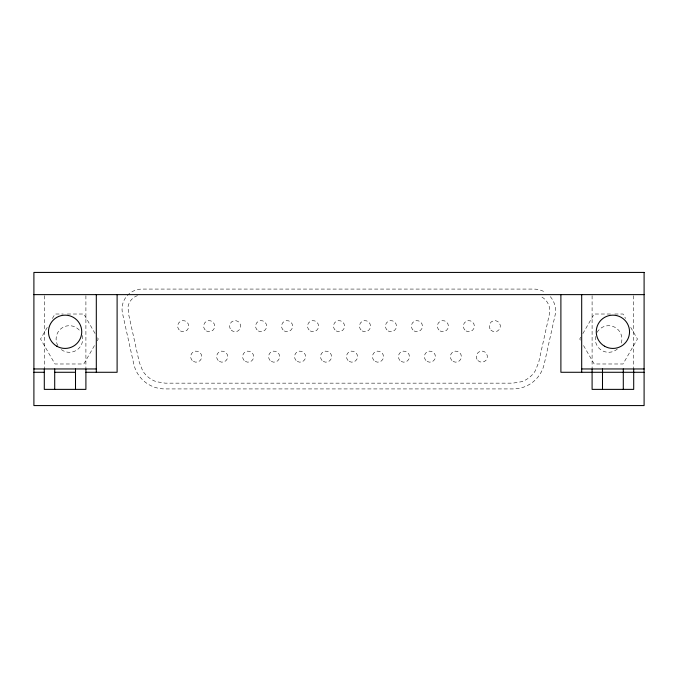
<?xml version="1.0" encoding="UTF-8"?>
<svg xmlns="http://www.w3.org/2000/svg" width="678" height="678" viewBox="0 0 678 678"><rect width="100%" height="100%" fill="white"/><g stroke="black" fill="none" stroke-linecap="round" stroke-linejoin="round"><path stroke-width="0.51" stroke-dasharray="3.39 2.54" d="M47.257 327.398L40.553 339L54.977 363.984L83.826 363.984L95.157 344.356M52.401 318.482L54.977 314.016L63.223 314.016M97.217 340.788L98.251 339L97.217 337.212M580.783 337.212L579.749 339L580.783 340.788M582.843 333.644L594.174 314.016L610.658 314.016M67.342 314.016L83.826 314.016L95.157 333.644M614.777 314.016L623.023 314.016L625.599 318.482M630.743 327.398L637.447 339L623.023 363.984L594.174 363.984L582.843 344.356M633.701 295.667L633.701 368.086M592.097 295.667L592.097 368.086M85.903 295.667L85.903 368.086M44.299 295.667L44.299 368.086M82.258 335.551A13.314 13.314 0 0 1 59.986 348.416M57.876 345.653A13.314 13.314 0 0 1 62.376 327.694A13.314 13.314 0 0 1 80.47 331.61M597.064 332.347A13.314 13.314 0 0 1 614.878 327.262A13.314 13.314 0 0 1 620.54 344.89M617.378 349.009A13.314 13.314 0 0 1 595.742 335.551M550.307 296.625A21.747 21.747 0 0 1 555.341 314.041L544.248 363.959A31.874 31.874 0 0 1 513.127 388.926L164.873 388.926A31.874 31.874 0 0 1 133.752 363.959L122.659 314.041A20.026 20.026 0 0 1 141.516 289.074L533.832 289.074A21.747 21.747 0 0 1 545.62 292.549M137.498 295.6A14.238 14.238 0 0 0 128.1 306.278L128.362 313.117L139.312 362.391L142.711 370.841A26.103 26.103 0 0 0 156.211 381.672L165.195 383.155L512.805 383.155L521.789 381.672A26.103 26.103 0 0 0 535.289 370.841L538.688 362.391L549.621 313.185A15.967 15.967 0 0 0 540.485 296.311M258.326 330.974A5.551 5.551 0 0 0 266.649 326.177A5.551 5.551 0 0 0 258.326 321.372A5.551 5.551 0 0 0 258.326 330.974M401.147 361.442A5.551 5.551 0 0 0 409.47 356.645A5.551 5.551 0 0 0 401.147 351.84A5.551 5.551 0 0 0 401.147 361.442M490.88 330.093A5.551 5.551 0 0 0 500.161 327.61A5.551 5.551 0 0 0 493.372 320.813A5.551 5.551 0 0 0 490.88 330.093M284.294 330.974A5.551 5.551 0 0 0 292.616 326.177A5.551 5.551 0 0 0 284.294 321.372A5.551 5.551 0 0 0 284.294 330.974M245.343 361.442A5.551 5.551 0 0 0 253.665 356.645A5.551 5.551 0 0 0 245.343 351.84A5.551 5.551 0 0 0 245.343 361.442M414.131 330.974A5.551 5.551 0 0 0 422.453 326.177A5.551 5.551 0 0 0 414.131 321.372A5.551 5.551 0 0 0 414.131 330.974M297.278 361.442A5.551 5.551 0 0 0 305.6 356.645A5.551 5.551 0 0 0 297.278 351.84A5.551 5.551 0 0 0 297.278 361.442M323.245 361.442A5.551 5.551 0 0 0 331.567 356.645A5.551 5.551 0 0 0 323.245 351.84A5.551 5.551 0 0 0 323.245 361.442M349.212 361.442A5.551 5.551 0 0 0 357.535 356.645A5.551 5.551 0 0 0 349.212 351.84A5.551 5.551 0 0 0 349.212 361.442M271.31 361.442A5.551 5.551 0 0 0 279.633 356.645A5.551 5.551 0 0 0 271.31 351.84A5.551 5.551 0 0 0 271.31 361.442M310.261 330.974A5.551 5.551 0 0 0 318.584 326.177A5.551 5.551 0 0 0 310.261 321.372A5.551 5.551 0 0 0 310.261 330.974M427.115 361.442A5.551 5.551 0 0 0 435.437 356.645A5.551 5.551 0 0 0 427.115 351.84A5.551 5.551 0 0 0 427.115 361.442M477.897 360.56A5.551 5.551 0 0 0 487.177 358.077A5.551 5.551 0 0 0 480.388 351.28A5.551 5.551 0 0 0 477.897 360.56M180.424 330.974A5.551 5.551 0 0 0 188.747 326.177A5.551 5.551 0 0 0 180.424 321.372A5.551 5.551 0 0 0 180.424 330.974M388.163 330.974A5.551 5.551 0 0 0 396.486 326.177A5.551 5.551 0 0 0 388.163 321.372A5.551 5.551 0 0 0 388.163 330.974M440.098 330.974A5.551 5.551 0 0 0 448.421 326.177A5.551 5.551 0 0 0 440.098 321.372A5.551 5.551 0 0 0 440.098 330.974M375.18 361.442A5.551 5.551 0 0 0 383.502 356.645A5.551 5.551 0 0 0 375.18 351.84A5.551 5.551 0 0 0 375.18 361.442M336.229 330.974A5.551 5.551 0 0 0 344.551 326.177A5.551 5.551 0 0 0 336.229 321.372A5.551 5.551 0 0 0 336.229 330.974M362.196 330.974A5.551 5.551 0 0 0 370.519 326.177A5.551 5.551 0 0 0 362.196 321.372A5.551 5.551 0 0 0 362.196 330.974M231.206 330.093A5.551 5.551 0 0 0 240.487 327.61A5.551 5.551 0 0 0 233.698 320.813A5.551 5.551 0 0 0 231.206 330.093M219.375 361.442A5.551 5.551 0 0 0 227.698 356.645A5.551 5.551 0 0 0 219.375 351.84A5.551 5.551 0 0 0 219.375 361.442M466.066 330.974A5.551 5.551 0 0 0 474.38 326.177A5.551 5.551 0 0 0 466.066 321.372A5.551 5.551 0 0 0 466.066 330.974M193.408 361.442A5.551 5.551 0 0 0 201.73 356.645A5.551 5.551 0 0 0 193.408 351.84A5.551 5.551 0 0 0 193.408 361.442M206.392 330.974A5.551 5.551 0 0 0 214.714 326.177A5.551 5.551 0 0 0 206.392 321.372A5.551 5.551 0 0 0 206.392 330.974M453.082 361.442A5.551 5.551 0 0 0 461.396 356.645A5.551 5.551 0 0 0 453.082 351.84A5.551 5.551 0 0 0 453.082 361.442"/><path stroke-width="1.02" d="M33.9 294.625L644.1 294.625M33.9 368.959L96.31 368.959M581.69 368.959L644.1 368.959M33.9 372.281L44.299 372.281M54.706 372.281L75.504 372.281M85.903 372.281L117.108 372.281L117.108 294.625M644.1 372.281L560.892 372.281L560.892 294.625M633.701 368.959L633.701 389.375L592.097 389.375L592.097 368.959M623.294 368.959L623.294 389.375M602.496 368.959L602.496 389.375M581.69 294.625L581.69 372.281M96.31 294.625L96.31 372.281M85.903 368.959L85.903 389.375L44.299 389.375L44.299 368.959M75.504 368.959L75.504 389.375M54.706 368.959L54.706 389.375M644.1 272.429L33.9 272.429L33.9 405.571L644.1 405.571L644.1 272.429M56.782 346.204A16.645 16.645 0 0 0 81.741 331.788A16.645 16.645 0 0 0 56.782 317.38A16.645 16.645 0 0 0 56.782 346.204M604.573 346.204A16.645 16.645 0 0 0 629.54 331.788A16.645 16.645 0 0 0 604.573 317.38A16.645 16.645 0 0 0 604.573 346.204"/></g></svg>
